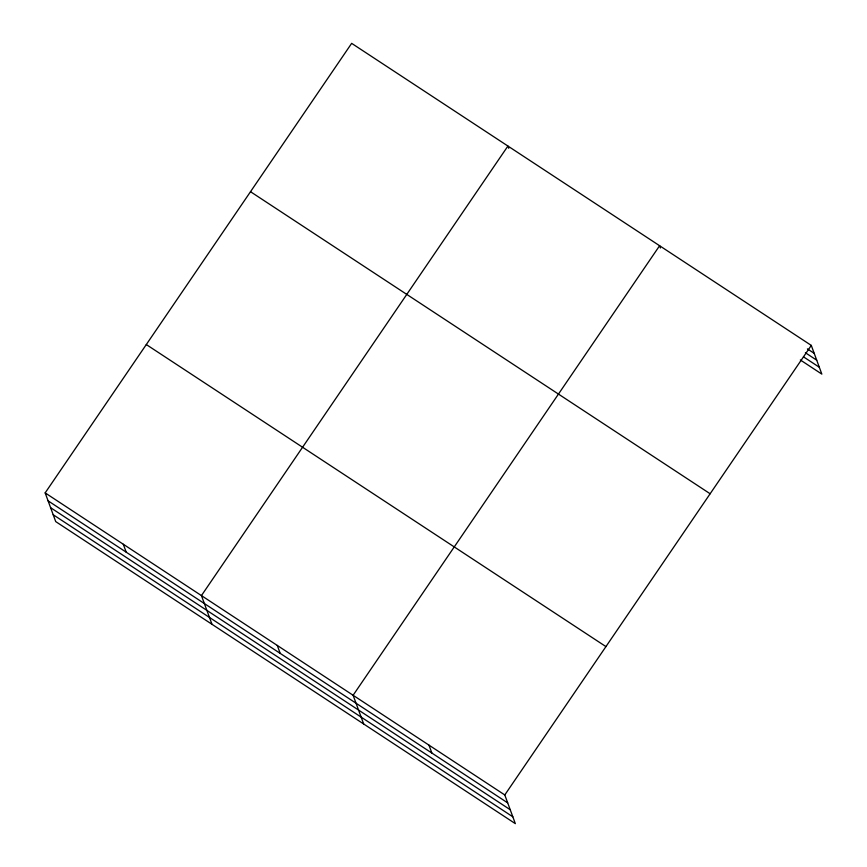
<?xml version="1.0" encoding="UTF-8"?>
<svg xmlns="http://www.w3.org/2000/svg" width="867" height="867" viewBox="0 0 867 867"><rect width="100%" height="100%" fill="white"/><g stroke="black" fill="none" stroke-linecap="round" stroke-linejoin="round"><path stroke-width="1.3" d="M45.16 492.889L504.789 794.952L515.345 823.65L55.716 521.598L45.16 492.889L351.655 43.35L811.284 345.402L821.84 374.111L800.339 359.968M504.789 794.952L811.284 345.402M807.415 348.881L814.2 353.346M805.4 352.75L816.725 360.195M803.471 356.836L819.326 367.25M250.509 191.705L710.138 493.757M146.295 344.546L605.935 646.598M48.075 500.833L507.704 802.885M50.6 507.683L510.23 809.735M53.201 514.738L512.831 816.801M660.437 247.995L659.603 245.729L353.107 695.269L363.674 723.967M508.756 148.311L507.921 146.046L201.437 595.596L211.992 624.294M428.948 745.111L431.874 753.044M277.277 645.427L280.193 653.371M123.298 544.248L126.214 552.181"/></g></svg>
